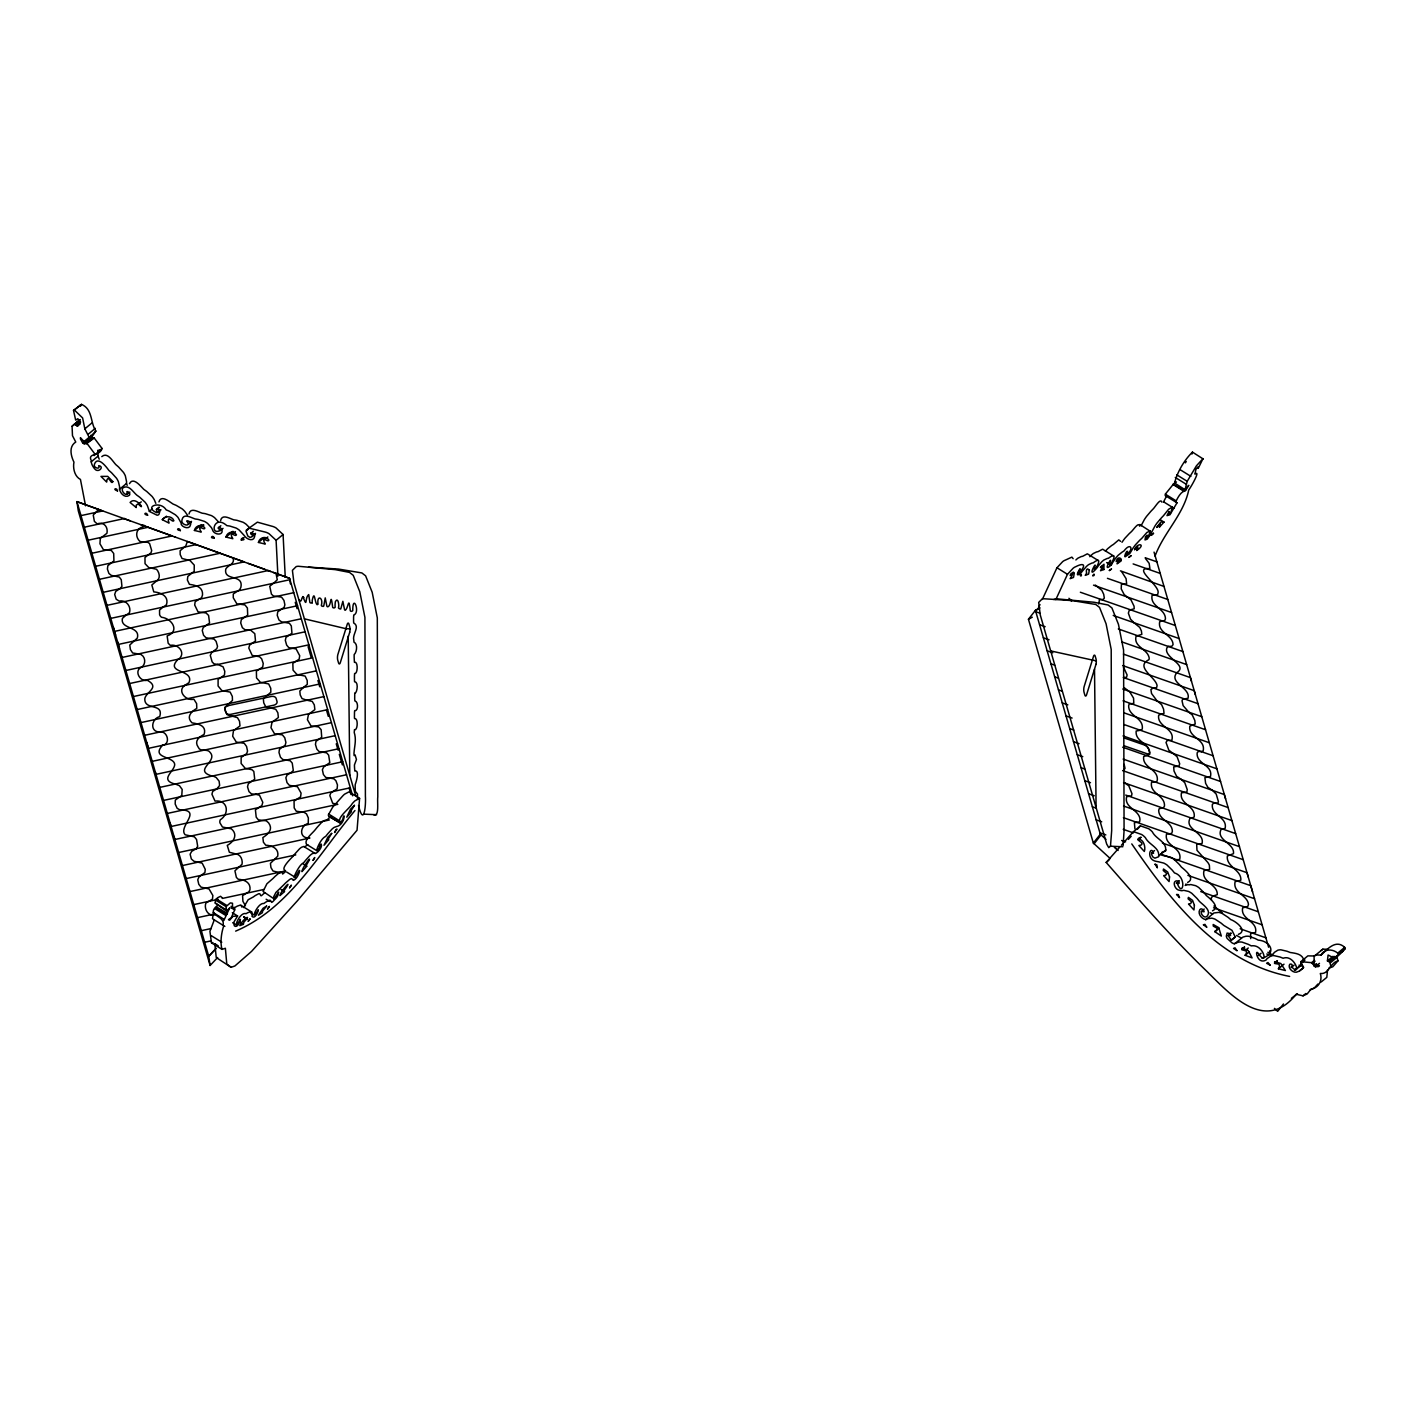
<?xml version="1.0" encoding="UTF-8"?>
<svg xmlns="http://www.w3.org/2000/svg" width="1416" height="1416" viewBox="0 0 1416 1416"><rect width="100%" height="100%" fill="white"/><g stroke="black" fill="none" stroke-linecap="round" stroke-linejoin="round"><path stroke-width="1.5" d="M214.825 943.764L216.241 957.535L231.091 967.305L234.897 965.977L251.57 951.375L297.555 900.611L357.044 830.236L359.593 798.376L349.044 791.845L344.548 794.199A13.594 4.018 -58.2 0 0 341.716 797.084L332.654 807.209L328.3 815.032L328.813 816.501L340.459 822.785L341.044 822.077A7.558 2.23 -58.2 0 0 342.849 819.174C344.566 809.828 345.752 822.855 337.875 826.183A50.41 14.886 -58.2 0 1 336.902 826.413L334.087 827.44A20.921 6.177 -58.2 0 0 332.034 829.086L327.786 833.759A67.472 19.93 -58.2 0 0 325.627 836.467C319.503 838.785 312.494 858.946 320.423 846.095C318.016 847.954 319.821 844.662 321.184 844.025C322.813 846.131 318.83 851.777 316.122 853.175A16.372 4.832 -58.2 0 1 315.095 853.459L314.954 853.388A16.638 4.903 -58.2 0 0 314.405 852.981L312.069 853.795A20.921 6.177 -58.2 0 0 309.998 855.441L305.767 860.131A67.472 19.93 -58.2 0 0 303.608 862.822C297.944 864.787 288.97 887.708 297.979 872.486C301.962 865.158 298.245 879.407 293.112 880.38A15.24 4.496 -58.2 0 0 293.094 879.513L291.413 878.628A20.921 6.177 -58.2 0 0 289.678 879.442L285.696 882.858A67.472 19.93 -58.2 0 0 283.589 885L275.89 892.469L273.731 896.647L274.049 898.965L278.633 892.098L277.961 895.372A5.098 1.504 -58.2 0 1 276.58 897.655L272.81 901.656A15.523 4.584 -58.2 0 1 271.677 902.399L270.456 900.434A20.921 6.177 -58.2 0 0 269.199 900.31L265.836 902.08A67.472 19.93 -58.2 0 0 263.925 903.479C257.624 902.505 250.473 920.913 257.269 911.497C260.402 904.523 256.084 920.701 252.013 916.347A44.976 13.275 -58.2 0 0 252.207 915.037L251.853 912.17A20.921 6.177 -58.2 0 0 250.844 911.638L247.818 912.665A67.472 19.93 -58.2 0 0 246.048 913.692C239.658 911.338 232.507 930.896 239.251 921.373C242.225 914.028 238.844 929.215 234.436 925.922A22.921 6.761 -58.2 0 1 234.153 925.161L233.888 922.117L237.587 915.975L232.932 916.347L229.693 920.17L228.454 919.674L231.251 917.745L234.702 909.904L234.578 908.506L231.056 906.328M188.983 514.008C190.452 506.946 198.081 511.919 202.24 513.212A67.472 48.339 50.3 0 1 205.302 513.672L211.48 515.619A20.921 14.992 50.3 0 1 214.595 517.672L218.4 521.849M220.577 520.645C222.047 513.565 229.657 518.557 233.835 519.849A67.472 48.339 50.3 0 1 236.915 520.309L243.074 522.256A20.921 14.992 50.3 0 1 246.207 524.309L249.676 527.867M1121.419 845.193L1133.455 831.635L1141.703 834.537A13.594 9.735 50.3 0 1 1145.402 837.706C1148.889 844.892 1160.288 847.6 1158.571 856.786L1154.854 858.167L1152.836 856.945A7.558 5.416 50.3 0 1 1151.562 853.919L1152.447 852.751A2.319 1.664 50.3 0 1 1153.58 853.211C1150.624 844.325 1145.491 859.441 1156.164 861.353A50.41 36.108 50.3 0 0 1158.146 861.707L1163.757 863.087A20.921 14.992 50.3 0 1 1166.943 864.946L1172.147 870.043A67.472 48.339 50.3 0 1 1174.466 872.929C1187.511 876.734 1182.679 899.018 1177.085 882.858C1179.917 885.177 1179.9 881.425 1177.121 880.805C1171.421 880.787 1175.138 890.345 1179.634 890.275A16.372 11.735 50.3 0 0 1181.758 890.699L1182.201 890.646A16.638 11.912 50.3 0 1 1183.882 890.345L1188.626 891.461A20.921 14.992 50.3 0 1 1191.812 893.337L1196.998 898.417A67.472 48.339 50.3 0 1 1199.334 901.302C1203.104 905.072 1211.742 910.187 1207.193 916.134C1203.901 919.798 1198.449 910.718 1202.91 911.497C1206.273 913.426 1201.883 906.683 1199.883 909.532C1197.21 913.656 1201.918 919.179 1205.919 919.603A15.24 10.921 50.3 0 1 1206.892 918.772L1211.831 918.17A20.921 14.992 50.3 0 1 1215.105 919.196L1220.981 923.037A67.472 48.339 50.3 0 1 1223.778 925.391L1231.991 930.347L1235.301 937.091L1231.371 940.135L1228.097 935.675L1230.61 935.516L1230.168 933.657L1227.106 933.073L1226.327 936.118A5.098 3.646 50.3 0 0 1227.212 938.507L1232.008 942.861A15.523 11.116 50.3 0 0 1233.938 943.746L1238.876 942.047A20.921 14.992 50.3 0 1 1242.009 942.1L1248.169 944.295A67.472 48.339 50.3 0 1 1251.248 945.888C1264.081 943.675 1268.382 966.827 1258.877 954.384C1254.24 946.26 1256.718 965.57 1266.116 959.995A44.976 32.232 50.3 0 1 1267.054 958.632L1270.878 955.959A20.921 14.992 50.3 0 1 1273.869 955.588L1279.993 957.004A67.472 48.339 50.3 0 1 1283.126 958.26C1294.79 953.8 1302.189 978.137 1291.303 966.562C1293.428 965.924 1291.799 963.199 1289.728 964.278C1287.215 968.172 1293.888 974.226 1297.976 971.624A22.921 16.426 50.3 0 0 1299.463 970.933L1303.269 968.066L1300.879 961.659L1307.853 955.871L1313.906 955.977M277.925 576.153L276.102 540.293L269.005 533.673A13.594 9.735 50.3 0 0 264.845 531.974L249.198 528.186L246.012 531.212L247.818 536.027L249.818 537.301A7.558 5.416 50.3 0 0 252.26 536.558L252.26 534.859A2.319 1.664 50.3 0 0 251.269 533.991C248.809 530.911 256.544 533.903 254.526 536.876C253.676 541.673 247.428 539.478 245.269 536.823A50.41 36.108 50.3 0 1 243.747 534.982L239.233 530.08A20.921 14.992 50.3 0 0 236.1 528.044L229.941 526.097A67.472 48.339 50.3 0 0 226.861 525.637C212.559 512.84 208.984 540.222 223.055 528.363M158.946 501.884C161.159 494.414 169.265 501.689 173.141 504.096A67.472 48.339 50.3 0 1 176.257 505.406L182.239 508.928A20.921 14.992 50.3 0 1 185 511.636L187.408 515.07M220.259 530.681C217.887 528.54 217.798 525.442 221.445 528.717C224.967 535.832 213.816 535.531 212.418 529.584A16.638 11.912 50.3 0 0 211.427 527.637L207.639 523.46A20.921 14.992 50.3 0 0 204.506 521.407L198.328 519.46A67.472 48.339 50.3 0 0 195.266 518.999C191.089 517.725 183.478 512.734 182.009 519.796C180.221 525.07 191.054 527.177 187.549 522.185C184.115 519.212 192.434 521.336 190.541 524.716C189.974 529.69 182.876 527.655 181.301 524.54A15.24 10.921 50.3 0 0 181.071 522.964L178.027 517.424A20.921 14.992 50.3 0 0 175.265 514.716L169.3 511.194A67.472 48.339 50.3 0 0 166.168 509.884C160.362 500.202 143.016 506.822 156.964 512.787C155.158 506.645 161.867 508.698 158.875 514.504A5.098 3.646 50.3 0 1 157.034 515.194L149.459 511.477L147.299 505.459A20.921 14.992 50.3 0 0 145.14 502.255L139.83 497.317A67.472 48.339 50.3 0 0 136.909 495.211C132.962 491.971 128.874 484.219 122.927 487.847C120.13 490.679 126.555 497.193 127.316 493.016C124.962 489.564 131.635 492.91 129.422 495.281C125.104 498.556 120.272 493.494 119.51 489.193A44.215 31.683 50.3 0 0 119.581 486.75L118.36 481.599A20.921 14.992 50.3 0 0 116.537 478.254L111.634 472.838A67.472 48.339 50.3 0 0 108.873 470.431C106.005 466.36 97.545 455.598 94.43 464.218C92.766 468.023 100.978 470.006 98.66 465.669C104.961 466.43 98.164 473.882 94.465 468.608C92.713 466.413 91.013 463.51 91.279 460.607C87.208 452.624 99.863 456.571 102.04 448.465L94.252 438.057L89.58 436.96L82.606 442.748L80.429 438.96L80.429 437.686L84.748 442.27L95.863 431.084C90.128 422.552 92.925 409.171 81.491 404.374L73.526 410.463L75.668 420.127L77.809 418.729L80.075 421.455L77.455 426.145L74.428 424.18L72.074 426.251L72.482 435.703L75.756 442.04C68.57 446.536 70.888 455.864 73.951 462.165C72.765 468.2 74.552 476.449 80.447 479.44L85.562 505.831M127.192 485.334L126.484 483.405A44.976 32.232 50.3 0 0 126.555 481.617L125.334 475.811A20.921 14.992 50.3 0 0 123.511 472.466L118.608 467.05A67.472 48.339 50.3 0 0 115.847 464.643C112.36 460.943 107.439 451.651 101.793 456.625M217.869 905.107C204.293 915.975 225.728 915.002 223.055 925.197L223.675 926.117C221.728 931.71 219.852 941.711 222.011 949.393L225.374 948.26L226.79 964.066L231.091 967.305M222.241 897.85L220.577 896.293L217.568 897.726L215.48 900.063L215.214 903.036L226.702 911.231L229.746 907.833L223.781 920.595M1120.552 541.337L1118.782 539.885L1113.348 544.487A67.472 19.93 -58.2 0 0 1111.56 545.585L1107.684 548.7A20.921 6.177 -58.2 0 0 1105.418 551.196M234.578 908.506L232.507 908.293L232.507 903.249L230.366 902.895L226.029 906.594L226.702 911.231M243.552 907.567L248.154 899.744L253.376 896.93A67.472 19.93 -58.2 0 1 255.287 895.549L258.668 893.761A20.921 6.177 -58.2 0 1 259.924 893.885L260.792 895.691M357.558 799.261L357.487 794.022L355.363 791.402A28.391 8.461 -87.5 0 1 355.186 788.022A11.452 3.416 -87.5 0 1 355.257 784.358C356.726 780.623 359.469 769.72 354.867 771.047A19.559 5.823 -87.5 0 1 354.655 769.224L354.531 767.507A16.319 4.85 -87.5 0 1 354.442 764.941L356.443 759.507L355.097 754.923A12.054 3.593 -87.5 0 0 354.212 755.631L354.159 755.33A29.417 8.761 -87.5 0 1 353.965 753.436C354.531 745.453 356.566 740.125 354.23 732.479A45.861 13.647 -87.5 0 1 354.478 729.647C357.575 731.045 358.567 717.93 354.531 718.531A20.585 6.124 -87.5 0 1 354.425 717.08L354.496 712.195A14.691 4.372 -87.5 0 1 354.673 710.673C358.407 711.416 358.46 701.38 354.867 700.955A29.028 8.638 -87.5 0 1 354.69 698.955L354.743 692.902A8.779 2.62 -87.5 0 0 355.469 693.008C357.575 690.743 358.319 681.627 354.566 681.733A26.515 7.894 -87.5 0 1 354.46 679.981L354.442 675.998A47.666 14.195 -87.5 0 1 354.62 673.52C357.894 674.228 358.213 660.9 354.442 662.334A35.595 10.602 -87.5 0 1 354.319 660.723L354.159 657.626A24.09 7.168 -87.5 0 1 354.177 654.564C356.974 651.98 357.876 643.731 353.982 642.174A28.78 8.567 -87.5 0 1 353.805 640.138C352.053 634.403 360.354 626.545 353.699 623.005A26.692 7.947 -87.5 0 1 353.575 621.182L353.575 617.411A47.967 14.284 -87.5 0 1 353.752 614.986C360.637 612.685 352.637 592.685 352.761 610.668A46.197 13.753 -87.5 0 1 351.788 611.34L350.849 611.234A26.426 7.877 -87.5 0 1 350.301 610.827C348.513 594.649 348.601 608.331 345.15 610.296A28.55 8.496 -87.5 0 1 344.548 609.694L342.867 601.287L340.778 608.933A24.143 7.186 -87.5 0 1 340.052 608.969L339.026 608.491A33.188 9.877 -87.5 0 1 338.424 607.924C339.468 605.57 338.035 596.437 335.415 601.605A7.877 2.354 -87.5 0 0 335.061 605.428L335.203 607.269A44.073 13.116 -87.5 0 1 334.353 607.889L333.326 607.871A26.231 7.806 -87.5 0 1 332.707 607.411C330.264 589.552 331.663 607.128 327.432 606.791A28.373 8.443 -87.5 0 1 326.866 606.19L325.238 597.888L323.768 605.977A15.045 4.478 -87.5 0 1 323.202 606.455L321.751 606.066A20.974 6.248 -87.5 0 1 321.326 605.517C323.733 597.375 316.529 594.348 318.034 604.225A47.029 14.001 -87.5 0 1 317.149 604.685C314.6 602.862 314.706 588.95 312.246 600.278A8.744 2.602 -87.5 0 0 312.246 602.543L312.246 602.738M217.657 957.499L210.099 965.482L78.287 510.857L76.924 501.618L98.642 509.459L93.244 515.017L94.376 521.354L97.138 523.867C103.58 521.566 108.236 526.593 106.961 533.248L100.306 538.416L99.952 543.779L103.421 549.691L111.333 550.452L113.705 553.497L113.917 560.878L107.846 565.71L107.404 569.073L108.908 573.445L111.298 575.392L119.28 577.055L121.263 579.71L121.935 586.436L119.829 588.72M129.511 483.653C133.122 476.572 140.503 486.06 143.883 489.423A67.472 48.339 50.3 0 1 146.804 491.529L152.114 496.467A20.921 14.992 50.3 0 1 154.273 499.671L155.831 503.388M99.209 459.191L98.837 458.235A22.921 16.426 50.3 0 1 98.182 456.235L97.722 451.102M1123.118 845.494L1124.074 830.519L1123.578 649.997L1118.445 624.314L1111.896 607.906L1108.144 605.004L1093.984 602.242L1056.902 598.844A108.678 32.373 -87.5 0 0 1054.849 599.198L1053.858 599.534M1300.879 961.659L1311.57 962.685L1315.305 966.809L1318.756 966.526L1319.411 965.659L1314.101 964.278L1314.101 956.278L1315.889 954.968L1321.022 955.074C1327.447 949.269 1335.73 938.967 1344.687 947.357L1345.2 948.596C1342.173 951.817 1333.536 961.942 1331.801 956.897L1328.084 955.021L1327.429 960.915L1329.624 961.818L1336.598 956.03L1337.996 960.827C1330.049 962.721 1329.075 974.544 1320.314 973.482C1322.703 980.509 1318.615 987.961 1311.092 989.005L1307.18 993.943L1303.021 995.837L1296.189 994.262C1265.32 1032.954 1231.336 995.554 1206.981 971.482C1171.351 937.109 1138.8 899.638 1106.179 862.433L1119.596 847.264M1166.235 496.273L1165.333 494.149L1173.333 484.254L1184.714 491.069L1185.741 490.148L1188.785 485.316L1185.103 489.547L1187.21 481.316L1196.449 465.775L1202.998 458.642L1198.237 468.36L1197.989 466.855L1195.918 469.404L1194.927 474.148C1201.458 469.174 1189.741 489.122 1188.75 489.865C1183.794 514.397 1163.58 532.717 1155.049 556.116M1184.714 491.069C1180.785 491.6 1177.315 498.397 1175.669 502.078L1177.015 502.804L1165.12 495.529M1103.896 569.515L1104.002 564.241L1100.621 566.984L1102.852 566.028L1102.037 568.435A21.47 6.337 -58.2 0 0 1100.515 570.719L1103.896 569.515L1100.391 567.338M1161.917 502.167C1160.447 497.547 1155.173 507.158 1152.925 509.194A67.472 19.93 -58.2 0 0 1150.801 511.388L1146.535 516.415A20.921 6.177 -58.2 0 0 1144.358 519.601L1141.385 525.23A44.976 13.275 -58.2 0 0 1141.119 525.814M358.514 805.492C363.859 827.528 366.054 805.332 365.399 796.358L364.921 617.394L359.788 591.729L353.221 575.303L349.486 572.4L335.309 569.639L298.227 566.258A108.678 32.373 -87.5 0 0 296.174 566.595L292.404 570.347L293.944 582.79L355.646 795.615M373.753 814.837C379.559 816.908 377.045 802.129 377.789 796.889L377.311 617.925L372.178 592.26L365.611 575.834L361.859 572.931L338.495 569.073L308.564 567.126M1110.48 846.219L1111.684 830.572L1111.206 649.466L1106.073 623.783L1099.506 607.375L1095.754 604.473L1072.39 600.614L1042.459 598.667L1038.689 602.402L1040.229 614.863L1106.693 844.078L1108.746 847.635L1110.48 846.219L1122.853 846.75M1203.246 458.996L1192.449 452.111C1184.006 460.395 1177.422 471.9 1174.554 483.015L1185.741 490.148M243.357 924.329L243.446 923.993A21.47 6.337 -58.2 0 0 243.835 922.17C253.004 912.807 242.508 919.019 239.853 925.639L243.357 924.329L239.835 922.135M359.593 798.376L355.097 800.73A13.594 4.018 -58.2 0 0 352.265 803.633C349.044 809.315 335.981 818.041 340.459 822.785M1139.65 526.203C1138.924 521.088 1133.26 530.08 1131.189 531.85A67.472 19.93 -58.2 0 0 1129.136 533.744L1124.923 538.257A20.921 6.177 -58.2 0 0 1122.676 541.284L1122.003 542.293M224.843 926.418L214.294 919.887L209.922 931.303L211.462 942.844L222.011 949.393M213.232 914.046L212.506 918.665L214.294 919.887M1133.561 831.652L1140.429 825.847L1148.677 828.749A13.594 9.735 50.3 0 1 1152.376 831.918C1155.863 839.104 1167.262 841.812 1165.545 850.998L1161.828 852.379M1163.492 502.007L1166.483 496.273M1139.774 524.486L1150.465 531.407L1148.004 536.965L1145.951 538.186L1147.155 535.177L1145.491 536.947L1144.995 539.938L1147.208 539.177L1151.19 533.531A44.215 13.063 -58.2 0 1 1152.217 531.106L1154.907 526.133A20.921 6.177 -58.2 0 1 1157.067 522.964L1161.332 517.937A67.472 19.93 -58.2 0 1 1163.456 515.725L1168.607 509.3L1172.377 507.034L1170.82 512.645L1168.572 514.362L1169.12 511.512L1166.979 515.636L1169.917 514.805L1177.015 502.804M1138.128 839.511C1143.172 838.183 1146.04 847.069 1144.323 851.459L1138.871 845.511A21.47 15.381 50.3 0 1 1140.942 845.157C1145.615 842.237 1132.464 840.007 1140.924 837.192M1278.436 968.792L1278.56 968.455A21.47 15.381 50.3 0 1 1279.551 966.668L1279.073 964.19L1274.86 963.517L1274.63 961.676L1280.807 963.5L1285.392 970.544L1278.436 968.792L1284.011 964.172M1191.971 454.058L1192.449 452.111M1037.662 609.588L1039.981 604.526M1042.318 599.464L1056.956 567.763L1062.602 561.692A13.594 4.018 -58.2 0 1 1064.974 560.276L1071.877 557.125L1073.151 558.683M1055.805 599.641L1067.487 574.294L1073.151 568.223A13.594 4.018 -58.2 0 1 1075.505 566.807C1083.913 562.364 1086.833 564.683 1079.134 572.931A7.558 2.23 -58.2 0 1 1078.496 572.064C1084.426 561.214 1071.487 581.038 1081.134 572.719A50.41 14.886 -58.2 0 0 1082.514 571.02L1086.408 566.489A20.921 6.177 -58.2 0 1 1088.532 564.665L1091.789 563.125A67.472 19.93 -58.2 0 1 1093.205 562.86C1106.622 552.523 1090.922 577.817 1094.869 566.453C1097.046 559.603 1085.753 581.091 1097.188 567.604A16.638 4.903 -58.2 0 1 1098.409 565.745L1101.719 561.869A20.921 6.177 -58.2 0 1 1103.825 560.046L1107.1 558.506A67.472 19.93 -58.2 0 1 1108.498 558.24C1121.932 547.904 1106.215 573.197 1110.162 561.833C1112.87 554.877 1101.276 574.648 1111.613 564.524A15.24 4.496 -58.2 0 1 1112.392 562.966L1115.967 557.727A20.921 6.177 -58.2 0 1 1118.215 555.231L1122.091 552.134A67.472 19.93 -58.2 0 1 1123.897 551.036C1131.313 541.16 1133.986 550.558 1126.269 554.417C1129.49 549.019 1125.702 551.09 1124.764 556.01A5.098 1.504 -58.2 0 0 1125.189 556.789L1129.773 553.603L1133.225 547.833A20.921 6.177 -58.2 0 1 1135.455 544.806L1139.685 540.275A67.472 19.93 -58.2 0 1 1141.738 538.381L1146.872 532.487L1150.305 531.018M95.863 431.084L92.677 435.703L84.748 442.27M334.565 832.502L335.309 831.068A55.702 16.443 -58.2 0 0 336.034 829.617L337.008 829.086L334.636 832.36M143.972 525.159L143.016 526.858C135.865 528.31 134.768 536.629 139.848 541.355L143.034 542.204M1335.766 957.269L1345.2 948.596M1245.124 955.287L1245.301 954.986A21.47 15.381 50.3 0 1 1246.54 953.41L1246.328 951.003L1242.062 949.764L1242.062 947.994L1248.222 950.578L1252.098 957.906L1245.124 955.287L1249.301 951.817M1317.889 984.049L1314.137 988.156L1309.995 990.05M1185.387 462.855L1186.254 461.474M313.007 860.379L313.892 858.963A55.702 16.443 -58.2 0 0 314.741 857.512L313.166 860.22M194.417 530.451C195.32 525.478 202.329 523.407 204.86 528.115C204.364 530.894 198.275 524.256 199.975 529.69A21.47 15.381 50.3 0 1 201.214 532.08L194.417 530.451L201.391 524.663L203.532 525.301M226.011 537.071C226.914 532.115 233.923 530.044 236.454 534.752C235.976 537.514 229.87 530.894 231.569 536.31A21.47 15.381 50.3 0 1 232.808 538.717L226.011 537.071L232.985 531.283M258.438 542.434C259.358 537.478 266.35 535.407 268.881 540.115C268.403 542.877 262.296 536.257 263.995 541.673A21.47 15.381 50.3 0 1 265.234 544.08L258.438 542.434L264.013 537.815M94.129 455.616L102.04 448.465M289.501 887.814L290.457 886.505A55.702 16.443 -58.2 0 0 291.413 885.142L289.643 887.708M354.956 810.536C319.237 853.476 289.059 908.399 235.64 931.126M1176.466 481.936L1173.333 484.254M267.465 909.037L268.456 907.727A60.923 18.001 -58.2 0 0 269.447 906.364L267.606 908.93M1110.339 858.627L1093.347 843.069L1028.441 619.252L1035.415 610.367L1039.963 607.889M1093.347 843.069L1100.321 834.201L1035.415 610.367L1039.255 608.314M1094.09 843.794L1101.064 834.927L1100.321 834.201M1283.462 1003.962L1277.657 1011.343L1274.418 1008.387M312.246 602.933L310.423 602.968A28.833 8.585 -87.5 0 1 309.874 602.455L308.706 594.596C304.458 597.924 307.768 609.216 302.882 596.543M330.99 816.253L327.326 819.652A50.41 14.886 -58.2 0 1 326.353 819.882L323.538 820.891A20.921 6.177 -58.2 0 0 321.485 822.537L317.255 827.227A67.472 19.93 -58.2 0 0 315.078 829.918C311.892 833.865 303.661 839.883 306.635 844.662M1174.554 483.015L1175.422 481.936M306.794 866.22L301.98 871.619C302.192 867.088 315.733 849.954 306.033 865.654A21.47 6.337 -58.2 0 1 306.706 866.114L303.289 864.043M1056.956 567.763L1067.487 574.294M248.189 921.25L249.181 920.046A60.923 18.001 -58.2 0 0 250.189 918.754L248.296 921.179M1164.005 522.079L1159.315 527.301A21.47 6.337 -58.2 0 1 1160.164 525.088L1160.253 523.814L1156.784 527.442L1160.837 521.991L1164.005 522.079L1160.483 519.902M1328.951 968.066L1331.022 966.615L1329.624 961.818M1337.996 960.827L1332.792 966.792L1330.367 967.588M1128.393 839.405L1131.189 836.254M1137.331 829.316L1140.429 825.847M307.856 844.821L304.458 846.91L315.095 853.459M1205.706 919.816L1212.892 913.816A15.24 10.921 50.3 0 1 1213.866 912.984L1218.804 912.382A20.921 14.992 50.3 0 1 1222.079 913.426L1227.955 917.249A67.472 48.339 50.3 0 1 1230.752 919.603C1236.168 921.427 1248.027 930.843 1238.345 934.365M264.721 892.77L261.429 895.691M215.427 949.18L208.736 956.243L210.099 965.482M216.294 948.26L208.736 956.243L76.924 501.618L289.59 578.33L352.637 795.827M1089.824 556.7L1091.17 555.337A20.921 6.177 -58.2 0 1 1093.276 553.514L1096.55 551.957A67.472 19.93 -58.2 0 1 1097.966 551.691L1102.622 549.196L1113.525 555.904M285.236 871.902L282.634 874.026A15.24 4.496 -58.2 0 0 282.545 872.964L280.864 872.079A20.921 6.177 -58.2 0 0 279.129 872.911L275.164 876.309A67.472 19.93 -58.2 0 0 273.04 878.451L266.898 883.779L263.075 891.443L274.244 899.018M285.271 870.539C280.333 868.946 290.014 859.335 293.059 856.291A67.472 19.93 -58.2 0 1 295.218 853.582L299.449 848.91A20.921 6.177 -58.2 0 1 301.519 847.264L303.874 846.449A16.638 4.903 -58.2 0 1 304.405 846.839L304.546 846.927M1321.022 955.074C1324.314 948.596 1332.757 948.808 1337.713 953.145L1338.226 954.384M196.151 848.733L197.691 846.325L196.559 839.511L194.417 836.838L185.213 834.785C177.549 826.873 203.408 809.987 179.726 809.81L177.124 808.288L175.195 804.04L175.301 800.093L181.779 795.456L182.186 789.455L179.443 785.685L174.964 783.862M284.474 891.638L279.943 895.62C280.775 890.735 294.404 876.221 284.191 890.363A21.47 6.337 -58.2 0 1 284.457 891.425L280.97 889.46M1297.463 993.696L1291.374 998.333M72.074 426.251L79.774 419.809M73.526 410.463L81.491 404.374M74.428 424.18L80.004 419.561M75.49 424.464L79.685 420.977M76.464 425.543L80.659 422.074M77.455 426.145L80.252 423.827M88.907 436.854L84.836 428.836L91.81 423.048M88.376 434.093L95.35 428.322M82.606 442.748L84.093 443.774L91.067 437.986M84.093 443.774L86.394 443.633L93.368 437.845M86.394 443.633L94.252 438.057M91.173 461.846L98.147 456.058M119.493 489.299L126.467 483.511M127.104 494.396L129.883 492.095M138.52 504.185C146.556 512.857 136.202 495.264 130.095 502.468L136.219 507.565A21.47 15.381 50.3 0 0 136.184 505.211L141.299 501.866M149.335 511.3L152.114 508.981M156.291 509.654L159.052 507.105M156.433 509.831L159.212 507.512M157.99 512.043L160.787 509.725M157.919 512.362L160.698 510.061M162.291 519.672C165.07 515.459 172.239 515.849 173.885 520.699C172.575 523.07 168.203 515.335 168.345 520.645A21.47 15.381 50.3 0 1 169.017 523.106L162.291 519.672L166.486 516.203M188.647 523.672L191.443 521.371M188.664 524.044L191.461 521.725M201.019 527.265L203.798 524.964M218.046 528.062L220.843 525.743M232.613 533.903L235.392 531.584M246.278 530.115L257.376 522.168L271.819 526.186A13.594 9.735 50.3 0 1 275.978 527.885L283.076 534.505L285.253 577.25M241.198 539.921L243.977 537.62C236.277 540.275 249.358 538.823 241.304 540.027M250.632 533.744L253.287 531.177M252.685 535.673L255.464 533.354M252.667 536.115L255.446 533.814M265.04 539.266L267.836 536.947M276.102 540.293L283.076 534.505M1106.179 862.433L1108.976 860.114M1138.128 839.794L1140.924 837.476M1151.739 852.875L1154.536 850.556M1158.961 855.777L1165.934 849.989M1176.307 883.212L1179.298 880.663M1201.175 911.585L1204.166 909.054M1214.716 931.604L1214.822 931.533A21.47 15.381 50.3 0 1 1216.733 930.436L1217.194 928.277L1213.264 926.099L1213.176 924.471L1218.716 927.639L1221.335 936.065L1214.716 931.604L1218.893 928.135M1228.203 935.374L1231 933.055M1228.097 935.675L1230.876 933.356M1231.371 940.135L1235.548 936.666M1234.557 943.835L1242.859 937.127L1245.85 936.259A20.921 14.992 50.3 0 1 1248.983 936.312L1255.142 938.507A67.472 48.339 50.3 0 1 1258.222 940.118C1270.028 940.914 1277.692 953.021 1262.098 958.42M1241.69 949.251L1244.469 946.95M1241.832 949.552L1244.629 947.233M1245.496 950.313L1248.275 947.994M1258.311 955.552L1261.107 953.233M1274.435 963.039L1277.214 960.721M1274.612 963.322L1277.409 961.004M1291.215 967.553L1294.012 965.234M1300.808 963.553L1305.003 960.083M1294.383 970.367L1301.357 964.579M1294.897 970.403L1301.87 964.615M1314.101 956.278L1322.863 949.18L1327.978 949.286M1299.587 970.863L1303.764 967.393M1311.57 962.685L1314.349 960.384M1312.278 963.482L1315.057 961.163M1313.765 965.96L1316.544 963.659M1315.305 966.809L1319.482 963.34M1327.429 960.915L1333.005 956.296M1337.713 953.145L1344.687 947.357M1331.766 958.721L1334.545 956.402M1328.403 961.553L1332.58 958.083M1330.491 962.756L1337.465 956.968M1303.021 995.837L1305.818 993.519M289.306 635.2L291.944 633.147L291.307 625.925L289.413 623.27L281.519 621.836L278.952 619.96L277.235 615.323L277.713 611.836L284.12 607.358L284.881 604.809L283.961 600.419L281.589 597.163L273.43 595.959L271.43 594.136L269.748 586.224L273.5 583.25M1121.189 560.878L1117.065 563.851A21.47 6.337 -58.2 0 1 1118.392 561.462C1120.888 556.311 1115.047 564.152 1116.374 560.789C1118.959 553.214 1125.313 563.639 1117.684 558.7M1321.075 950.508L1322.863 949.18M156.822 580.737C160.911 578.188 159.247 572.241 156.539 569.267L148.715 567.533L145.034 563.656L144.981 557.479L151.016 552.771L151.689 550.576L149.583 543.532L147.459 542.133L143.105 542.204M231.516 908.187L235.499 907.16A67.472 19.93 -58.2 0 1 237.269 906.134L240.295 905.107A20.921 6.177 -58.2 0 1 241.322 905.638L241.817 907.107M196.134 848.75L191.709 851.335L190.116 854.202L191.355 858.981L193.974 861.264L202.169 863.14L205.249 869.336L204.931 872.486L198.806 877.194L197.762 879.885L198.806 884.363L201.037 887.142L209.037 888.929L212.878 895.531L212.435 899.178L205.886 903.054C203.745 908.7 208.134 916.683 214.825 914.842M178.204 659.413L178.381 659.307A7.115 4.956 -8.4 0 0 178.823 659.06C186.222 653.042 178.186 643.607 170.345 645.377L168.168 643.236L167.141 635.926C180.168 631.359 172.079 618.403 161.566 617.288A8.992 6.248 -8.4 0 1 159.601 614.686L159.548 610.048L163.123 607.075M141.211 667.414C145.14 665.272 145.813 659.52 142.981 656.139L140.892 654.422L132.644 652.971L130.396 649.519L129.776 645.006L137.299 638.103C140.715 625.819 119.847 629.678 122.449 618.332L126.183 615.04M1236.911 950.561L1236.009 949.304A60.923 43.648 50.3 0 1 1235.071 947.853L1233.566 948.401L1237 950.685M156.751 580.772L151.848 585.003L153.778 591.888C160.539 592.49 169.23 595.888 166.433 604.827L163.194 607.039M119.794 588.737L115.723 591.41L114.678 594.472L116.183 599.198L119.156 601.092C125.989 599.587 131.458 606.296 129.458 612.774L126.219 615.04M290.616 772.977L293.307 770.534L292.245 763.118L290.227 760.746L282.74 759.489L280.457 757.206L278.987 752.498L279.43 749.347L282.527 747.064M162.486 745.312C150.662 758.463 173.442 755.932 174.681 764.215C175.106 771.03 158.893 779.596 174.628 783.951M184.611 685.486C176.876 691.043 186.133 701.362 193.85 699.185L196.629 703.646L196.789 708.407C191.496 711.398 185.779 716.815 192.063 722.868C198.205 723.824 206.966 725.558 204.081 734.444C199.107 736.869 193.921 741.028 198.24 747.188C200.346 752.692 207.532 747.984 210.258 752.586C218.117 761.596 192.948 770.056 211.621 775.95M177.85 659.502C164.309 673.804 194.735 668.936 188.947 682.671L184.646 685.468M216.754 788.942L219.639 785.473L219.108 781.172L216.188 777.49L212.931 775.986M140.857 667.485C133.936 671.29 140.255 682.246 147.352 680.282C160.557 687.557 145.742 691.928 144.804 698.761C144.29 710.885 164.061 702.601 159.689 716.638C151.494 718.567 149.423 731.807 159.619 732.054M1028.441 619.252L1032.299 617.199M238.932 867.176L242.048 864.22C242.844 860.078 240.773 854.467 236.047 853.99M273.731 583.162L277.271 579.746L275.996 573.374M238.915 867.194L234.914 870.787L236.384 877.424L238.295 879.301C244.295 879.637 250.827 882.31 249.977 889.744L248.844 891.832L242.579 895.62L242.915 901.337L245.446 905.744M1241.443 938.1L1236.575 935.445M303.325 687.539L307.29 684.37L307.219 680.476L305.148 676.087L296.9 674.441L293.059 670.157L292.829 663.325L299.13 659.183L299.714 655.75L296.103 648.917L288.776 647.608L286.651 645.112L285.324 640.368L285.997 637.324L289.253 635.218M1342.74 951.481L1338.74 952.933M282.581 747.029L285.2 745.188L285.908 742.462L284.758 737.754L282.404 734.869L274.509 733.754L270.969 727.7L271.996 722.302L278.386 717.505L277.855 712.797L275.766 709.31L265.553 706.442L263.73 702.832L263.358 698.902L270.828 692.229L270.757 688.3L268.651 683.928L260.385 682.3L256.544 677.945L256.367 671.166L262.721 666.971L263.234 663.467L261.677 658.847L259.553 656.741L252.19 655.413L248.809 648.068L249.588 645.112L255.499 640.952L254.791 633.678L250.597 630.138L244.915 629.678L242.366 627.695L240.72 622.987L241.304 619.624L247.711 615.128L247.393 607.995L244.968 604.933L236.826 603.782L233.268 597.764L233.268 593.977L239.605 589.782L240.844 587.445C243.906 573.409 223.268 581.71 225.817 568.949C228.029 565.126 235.534 563.904 232.932 557.886M216.701 788.96L212.683 791.455L211.94 794.234L215.037 801.102C227.764 799.544 229.976 813.616 220.276 819.811A8.992 6.248 -8.4 0 0 219.958 822.891L222.454 827.015L231.374 828.838C238.419 834.856 233.392 842.148 227.268 845.387L229.339 852.237L235.959 853.99M290.563 773.012L287.059 775.012L285.873 777.791L286.988 782.606L289.36 785.349L297.466 786.712L301.077 793.119L300.599 796.801L294.05 801.137L294.192 807.899L296.263 811.226L304.139 812.359L306.511 813.917L308.352 817.935L308.245 823.422C299.82 825.652 298.723 838.502 309.095 837.936M1321.146 982.014L1326.792 977.376L1327.588 969.677M303.272 687.539L299.838 691.026L300.21 694.955L302.033 698.566L306.953 700.247M1191.086 817.988L1190.024 818.36C1184.201 829.528 1204.981 832.396 1202.042 843.511L1196.679 844.379L1196.98 850.29L1207.6 862.22A8.992 4.443 38.2 0 1 1209.388 865.406L1209.618 869.424L1203.989 870.61C1201.034 882.54 1217.813 883.956 1217.264 894.682L1213.264 895.974M1185.192 885.442L1187.015 884.788M1270.046 965.039L1269.037 963.853A60.923 43.648 50.3 0 1 1267.957 962.491L1266.594 963.269L1270.152 965.146M1123.189 770.658L1125.047 768.392L1124.145 764.357M101.102 449.828L97.686 450.359M162.521 745.294C171.035 744.25 167.46 730.337 159.725 732.054M228.011 705.681L271.677 696.406A4.195 2.92 -8.4 0 1 276.155 698.46L277.058 701.663A4.195 2.92 -8.4 0 1 273.695 705.221L230.79 714.337A4.195 2.92 -8.4 0 1 225.923 712.46L225.02 709.31A4.195 2.92 -8.4 0 1 228.011 705.681M80.978 515.619L102.731 510.928M84.34 527.195L124.697 518.486M88.111 540.222L148.061 527.283L172.097 535.938L91.898 553.267M95.668 566.294L196.116 544.611L219.852 553.143M99.439 579.303L220.117 553.249M103.226 592.313L244.101 561.904M106.997 605.358L268.155 570.56M110.767 618.385L289.979 579.693M113.28 627.04L114.537 631.394L293.749 592.702M117.563 641.82L118.324 644.422L297.519 605.729M122.095 657.449L301.307 618.757M125.882 670.476L305.077 631.802M129.653 683.521L308.865 644.829M133.423 696.53L312.635 657.838M137.193 709.54L316.405 670.848M140.981 722.585L320.193 683.893M144.662 735.293L323.875 696.601M327.645 709.646L148.45 748.338L146.733 742.373M152.22 761.348L331.415 722.656M335.203 735.665L155.99 774.357L155.229 771.702M159.778 787.385L338.973 748.692M163.548 800.412L342.743 761.72M167.318 813.439L346.531 774.747M350.301 787.792L171.106 826.484L170.062 822.891M337.698 804.341L174.876 839.493L173.956 836.307M178.664 852.52L329.397 819.97M182.434 865.548L309.927 838.024M186.222 878.575L295.767 854.91M189.992 891.567L285.66 870.911M193.762 904.612L218.241 899.319M222.347 898.434L263.872 889.478M197.55 917.639L215.02 913.869M201.32 930.666L211.32 928.507M204.683 942.26L210.754 940.932M211.462 942.844L212.966 942.56M1187.635 882.433C1195.67 878.734 1185.44 870.398 1181.44 867.141A67.472 48.339 50.3 0 0 1179.103 864.256L1173.917 859.176A20.921 14.992 50.3 0 0 1170.731 857.3L1165.12 855.919A50.41 36.108 50.3 0 1 1163.138 855.565L1160.624 854.361M1212.503 910.824C1220.539 907.125 1210.308 898.771 1206.308 895.531A67.472 48.339 50.3 0 0 1203.972 892.629L1198.786 887.549A20.921 14.992 50.3 0 0 1195.6 885.673L1190.856 884.558A16.638 11.912 50.3 0 0 1189.175 884.858L1185.635 884.168M1303.375 966.314L1299.056 965.128M1213.211 895.974L1211.282 897.673L1211.441 899.903M1174.36 859.848L1179.687 859.477C1182.572 847.175 1164.005 846.184 1166.483 834.201L1171.687 833.422L1172.377 831.316C1172.165 821.422 1158.766 820.324 1158.695 810.306L1159.191 808.678L1163.421 807.775L1164.483 806.058C1165.191 795.049 1149.296 793.703 1151.562 782.269L1156.801 781.632L1157.35 779.88C1158.04 768.605 1142.27 767.915 1143.65 756.587L1149.721 754.356C1150.748 743.117 1134.871 742.356 1136.163 731.028L1141.491 730.054L1142.305 728.798C1143.615 717.381 1128.481 716.514 1128.64 705.752L1129.26 703.964L1133.809 703.363L1133.561 698.159L1129.862 692.017L1124.092 687.61M337.539 804.359L332.671 803.244L329.857 795.597L330.618 793.155L337.15 788.783L337.468 784.942L335.893 780.694L333.804 778.765L325.715 777.419L323.397 774.534L322.37 769.738L323.627 767.047L329.804 762.587L328.654 755.153L326.654 752.834L319.113 751.56L316.865 749.17L315.449 744.444L315.963 741.365L321.715 737.24L321.149 729.736L318.777 726.957L310.954 725.842L307.431 719.735L308.493 714.39L314.865 709.593L314.299 704.867L312.228 701.416L307.006 700.23M1206.644 927.091L1203.352 924.772L1204.981 924.383A55.702 39.896 50.3 0 0 1205.83 925.834L1206.733 927.215M1191.617 817.97L1191.458 817.97A7.115 3.522 38.2 0 0 1191.104 817.988M1162.111 620.881L1159.669 621.748C1157.474 633.023 1172.66 634.545 1173.068 644.616L1171.828 646.315L1168.182 646.404L1166.961 647.749C1162.837 657.59 1188.803 665.007 1176.855 672.635C1168.253 683.043 1190.98 687.734 1188.006 698.3L1182.696 699.185L1182.024 700.778L1183.139 705.628L1188.997 712.425M1222.751 828.891L1221.158 829.28C1215.547 840.166 1234.982 843.21 1233.46 853.671L1229.867 854.999M1252.594 933.144L1250.576 933.675L1250.717 938.649M1201.281 751.613L1203.175 750.905C1205.883 738.78 1188.077 737.895 1189.812 726.143L1192.396 725.116M1252.611 933.162L1255.55 932.454C1257.957 920.949 1240.168 919.533 1242.646 907.851L1247.726 906.541L1248.487 904.399C1247.372 894.753 1232.504 892.983 1235.124 881.548L1237.779 881.159M1191.9 818.076L1194.184 816.997C1195.883 805.58 1178.962 804.359 1181.457 792.801L1186.803 792.11L1187.263 789.668L1184.803 782.747L1181.387 779.508M255.854 794.323L251.482 793.88L249.004 791.65L247.517 786.854L248.331 783.668L254.721 779.207L253.818 771.437L251.924 769.702L245.234 768.322L241.127 763.49L241.162 757.418L246.685 753.631L247.534 751.064L246.561 746.462L244.242 743.294L236.295 742.09L232.666 736.231L233.481 730.691L239.977 725.93L239.516 721.24L237.463 717.646L227.197 714.726L225.374 711.115L225.002 707.186L232.472 700.442L232.33 696.424L230.171 692.105L221.834 690.548L218.099 685.981L218.099 679.344L224.471 675.06L224.772 671.326L223.108 666.847L217.852 664.476M1124.729 584.383L1126.623 583.746L1126.092 578.666L1121.631 571.586M1153.208 687.981L1150.907 689.574L1151.544 693.521L1157.173 701.062A7.115 3.522 38.2 0 0 1157.651 701.38L1157.845 701.504M1223.052 828.997L1225.159 828.342C1227.566 816.855 1210.928 815.669 1212.362 804.394L1213.689 803.155L1217.707 803.208L1218.45 801.704L1216.22 794.093L1212.538 790.411M217.816 664.476L214.011 663.839L212.135 661.891L210.276 655.342L211.674 652.564L216.825 648.634L217.533 646.333L216.117 641.377L214.099 639.112L206.028 637.766L203.568 635.288L202.258 630.456L203.231 627.483L209.568 623.022L208.594 615.429L206.046 612.969L198.01 611.818L194.7 605.039L195.143 601.729L201.603 597.694L202.523 594.95C203.09 586.667 195.496 585.286 189.425 584.33L187.372 580.011L187.815 576.4L194.187 571.321L194.257 565.126L190.027 560.541L182.027 558.488L180.204 554.612L180.115 550.736L185.779 545.992L187.355 541.461M1162.129 620.881L1164.678 620.65L1165.457 618.845C1165.368 608.278 1149.668 606.632 1152.128 595.18L1157.545 594.986L1157.987 593.145C1160.607 585.764 1131.048 567.002 1149.934 568.648L1149.155 563.338L1145.438 558.488M345.858 628.669L349.982 628.846M1096.267 660.9L1050.69 650.918M1161.226 714.195L1158.677 715.168C1156.784 726.957 1175.262 728.125 1171.828 740.285L1167.315 740.462L1166.005 742.444L1168.837 750.179L1173.121 753.471M364.195 814.165L376.585 814.696M1161.35 714.213L1164.023 713.345L1163.58 709.168L1161.633 704.708L1158.146 701.61M1229.796 854.981L1227.353 855.99C1225.902 866.84 1241.62 869.778 1240.841 880.133L1237.991 881.212M255.977 794.323L259.5 795.243L262.792 802.341L261.889 805.545L255.411 809.828L256.207 817.156L258.385 819.882L266.314 820.837L268.598 822.873C273.518 829.51 267.925 834.307 262.863 837.564L263.411 842.219L265.766 845.21C271.961 845.476 279.147 848.467 277.731 856.167L270.421 863.371L270.934 867.53L272.969 870.982L280.545 872.875M1192.502 725.134L1195.228 724.019L1194.803 720.408L1192.272 714.956L1189.281 712.531M1153.261 687.981L1156.553 687.751L1157.084 685.733C1156.182 677.45 1134.411 666.901 1148.872 659.714A8.992 4.443 38.2 0 0 1149.013 657.201C1146.907 648.563 1133.331 646.9 1136.074 636.173L1141.827 634.35L1141.385 630.899L1139.774 627.447L1134.057 622.757M1207.972 777.101L1210.415 776.711C1213.512 765.029 1195.971 764.18 1197.157 752.87L1198.414 751.383L1201.228 751.613M211.975 775.88L212.188 775.897A7.115 4.956 -8.4 0 1 212.719 775.95M1269.055 952.632L1267.869 952.295M1207.901 777.083L1204.892 777.632L1205.618 783.349L1207.866 787.314L1212.468 790.394M1289.64 976.42C1217.937 962.508 1170.749 900.788 1131.773 843.918M1124.676 584.383L1121.454 583.994L1121.207 588.879L1124.18 594.578L1127.118 596.933M1179.422 897.461L1176.554 894.47L1178.36 894.611A55.702 39.896 50.3 0 0 1178.873 896.116L1179.475 897.602M304.405 618.845L346.07 628.722M1124.198 737.984L1144.571 745.064A4.195 2.071 38.2 0 1 1148.571 748.976L1149.509 752.126A4.195 2.071 38.2 0 1 1146.872 753.684L1124.357 745.878M1145.172 557.745L1156.872 561.833M1133.136 563.922L1160.235 573.427M1164.005 586.454L1120.41 570.843M1107.436 578.33L1167.775 599.481M1093.506 585.162L1171.563 612.526M1080.355 592.242L1175.333 625.518M1068.761 599.871L1071.788 600.915L1068.938 598.278M1113.224 615.447L1179.103 638.545M1118.304 628.934L1182.891 651.572M1035.804 611.73L1039.751 613.11M1121.844 641.89L1186.679 664.6M1039.592 624.739L1045.15 626.686M1123.454 654.139L1190.449 677.627L1191.476 681.202M1043.362 637.784L1049.044 639.766M1122.64 665.555L1194.219 690.654L1195.37 694.636M1047.15 650.811L1052.778 652.794M1198.007 703.681L1123.331 677.521L1126.57 677.326L1127.118 674.972L1123.437 667.025M1050.92 663.839L1054.708 665.166M1122.8 689.026L1201.777 716.708M1054.69 676.866L1058.336 678.14M1123.065 700.832L1205.565 729.736M1058.478 689.875L1062.142 691.167M1124.127 712.885L1209.335 742.745M1062.248 702.885L1067.823 704.832M1124.003 724.532L1213.105 755.755M1066.018 715.93L1072.107 718.071M1123.03 735.913L1216.875 768.817M1069.717 728.638L1073.771 730.054M1122.676 747.205L1220.574 781.508M1073.487 741.683L1079.063 743.648M1123.136 759.082L1224.344 794.553L1225.583 798.836M1077.257 754.693L1082.78 756.622M1122.729 770.623L1228.115 807.562M1081.027 767.702L1084.674 768.976M1123.561 782.606L1231.902 820.572M1084.815 780.729L1090.497 782.729M1125.72 795.066L1235.672 833.617M1088.585 793.756L1094.232 795.739M1123.561 806.023L1239.443 846.644M1092.373 806.801L1096.161 808.111M1123.419 817.669L1243.23 859.671M1096.143 819.829L1101.701 821.776M1123.242 829.334L1133.473 832.909M1162.43 843.069L1247 872.699L1248.275 877.053M1099.931 832.838L1105.825 834.909M1121.667 840.467L1125.614 841.847M1160.642 854.131L1250.788 885.708L1252.558 891.832M1187.9 875.371L1254.558 898.735M1200.75 891.602L1258.328 911.78M1213.565 907.78L1262.098 924.79M1240.15 928.79L1265.869 937.799M140.839 524.681L148.043 527.265M124.024 518.61L130.13 520.822M248.278 563.409L264.845 569.356M275.748 573.285L273.076 572.33M98.642 509.459L101.616 510.539M188.717 541.939L195.921 544.54M243.782 561.78L220.595 553.426M267.872 570.453L270.721 571.48M281.306 575.303L289.59 578.33L290.404 583.87M276.279 573.48L280.368 574.967M174.292 536.735L175.46 537.16M1212.68 914.028L1210.149 912.771M1098.232 560.524L1087.329 553.815L1082.656 556.311A67.472 19.93 -58.2 0 0 1081.258 556.577L1077.983 558.134A20.921 6.177 -58.2 0 0 1075.877 559.957M1181.333 779.473L1176.572 776.234L1174.023 771.047L1173.669 766.87L1178.944 766.056L1179.705 763.808L1177.068 756.693L1173.138 753.471M74.517 410.162L82.606 417.932L84.836 428.836M1124.552 782.765L1128.8 785.827L1132.004 793.792L1131.473 795.951L1126.623 796.695C1124.003 808.04 1139.083 809.439 1139.986 819.262L1139.632 821.882L1134.358 822.661L1134.942 828.944M1180.324 469.811L1190.874 476.36M1176.661 474.767L1187.21 481.316M1175.262 477.457L1185.812 483.989M1172.89 484.396L1183.44 490.927M1165.333 494.149L1175.882 500.698M1163.598 501.83L1174.13 508.379M1107.914 562.701L1111.436 564.878M1106.622 562.577L1110.126 564.754M328.583 814.005L339.132 820.554M329.521 816.572L340.052 823.103M306.918 844.573L317.467 851.105M286.634 872.026L295.431 877.46M266.137 899.231L269.642 901.408M241.021 905.39L251.57 911.939M250.738 912.948L254.261 915.125M231.197 907.727L234.702 909.904M216.223 898.877L226.755 905.426M243.888 916.736L247.411 918.913M243.694 917.002L247.216 919.179M215.48 900.063L226.029 906.594M232.33 912.7L237.587 915.975M215.214 903.036L225.746 909.568M216.913 907.125L227.463 913.656M216.259 907.674L226.808 914.223M215.657 907.868L226.206 914.417M214.913 908.736L225.463 915.267M232.666 922.736L236.384 924.913M213.055 912.488L223.586 919.037M211.232 935.657L221.781 942.206M214.719 943.64L218.241 945.817M1266.789 953.977L1269.355 954.933L1273.143 954.136A44.215 31.683 50.3 0 1 1274.365 952.384L1277.851 950.171A20.921 14.992 50.3 0 1 1280.843 949.8L1286.967 951.233A67.472 48.339 50.3 0 1 1290.1 952.472C1295.445 953.304 1302.72 953.818 1303.888 960.685M1127.171 596.95L1130.977 599.853L1134.039 606.154L1134.216 608.792L1129.331 610.137L1128.357 613.146L1130.517 619.128L1133.986 622.721M1095.294 585.056L1101.825 590.33L1103.701 594.295L1104.321 598.118L1103.206 599.41L1099.489 599.623L1098.692 603.995M1114.622 847.299L1116.463 848.981M1101.064 834.927L1105.949 839.369M1114.073 846.786L1118.109 850.485M1213.955 905.975L1222.486 913.214M87.296 443.845L95.067 454.253M303.944 597.57C301.201 594.49 302.033 604.278 299.378 600.03M90.801 435.332L91.721 436.482M1154.04 552.098L1268.612 947.233M1269.656 950.826L1271.072 955.729M295.236 602.349L297.077 608.668M308.086 646.687L311.148 657.236M317.892 680.476L319.715 686.795M326.459 710.035L328.3 716.372M336.247 743.825L338.088 750.144M339.309 754.374L342.371 764.941M349.115 788.163L350.956 794.5M114.537 631.394L115.581 634.987M118.324 644.422L119.475 648.404M79.031 420.481L79.101 421.826M80.5 404.675L80.553 406.304M1094.515 669.166L1096.09 807.509M348.212 636.12L349.805 775.455M1081.311 574.507C1082.178 577.409 1078.461 575.409 1081.311 574.507M112.855 481.582C111.333 485.6 108.89 474.98 106.926 479.847A21.47 15.381 50.3 0 1 106.66 482.077L100.961 476.413L107.722 476.378L112.855 481.582M1169.545 876.911L1169.085 881.566L1163.633 875.619A21.47 15.381 50.3 0 1 1165.722 875.283L1166.766 873.513L1163.209 870.468L1163.527 868.999L1167.704 872.008L1169.545 876.911M1194.396 905.284L1193.953 909.957L1188.502 903.992A21.47 15.381 50.3 0 1 1190.591 903.656L1191.635 901.886L1188.077 898.841L1188.396 897.372L1192.573 900.381L1194.396 905.284M214.258 537.938C208.913 538.859 212.701 534.044 214.258 537.938M266.633 906.081L262.544 911.143A21.47 6.337 -58.2 0 1 262.349 912.754L258.42 915.214L263.111 908.24L266.633 906.081M331.698 833.405L328.07 839.281A21.47 6.337 -58.2 0 1 328.742 839.741L324.016 845.264L327.751 837.298L331.698 833.405M354.442 805.35L350.796 811.209A21.47 6.337 -58.2 0 1 351.469 811.687L346.761 817.191L350.495 809.226L354.442 805.35M1074.266 573.303L1073.523 577.462L1070.142 578.666A21.47 6.337 -58.2 0 1 1071.664 576.383L1072.567 574.117L1070.177 575.48L1070.938 573.745L1073.381 572.153L1074.266 573.303M1089.347 569.975L1088.603 574.135L1085.222 575.339A21.47 6.337 -58.2 0 1 1086.745 573.055C1086.178 572.967 1085.683 566.471 1089.347 569.975M1151.208 535.337L1153.509 533.283L1151.208 535.337M1134.641 549.656L1137.774 546.753L1137.703 548.24A21.47 6.337 -58.2 0 0 1136.694 550.541C1146.872 543.779 1136.942 542.328 1134.641 549.656M1128.888 557.373L1131.065 555.692L1128.888 557.373M349.717 632.226L340.283 662.741A4.124 1.239 -87.5 0 1 338.566 662.954L337.751 660.21A4.124 1.239 -87.5 0 1 337.858 654.528L347.309 624.049A4.124 1.239 -87.5 0 1 348.849 623.854L349.787 627.093A4.124 1.239 -87.5 0 1 349.717 632.226M1096.002 664.281L1086.568 694.813A4.124 1.239 -87.5 0 1 1084.833 695.026L1084.037 692.265A4.124 1.239 -87.5 0 1 1084.143 686.583L1093.577 656.104A4.142 1.239 -87.5 0 1 1095.223 656.21L1096.072 659.166A4.124 1.239 -87.5 0 1 1096.002 664.281M1109.365 570.524L1111.472 569.02L1109.365 570.524M180.381 530.611C174.699 529.973 179.283 526.628 180.381 530.611M147.618 515.212C141.972 514.238 146.609 511.247 147.618 515.212M1092.851 575.692C1095.152 576.418 1094.356 571.852 1092.851 575.692M117.528 490.927C111.882 489.299 116.802 486.927 117.528 490.927M1155.084 864.238L1157.35 867.849L1157.067 866.362A55.702 39.896 50.3 0 1 1156.872 864.875L1155.084 864.238"/></g></svg>
